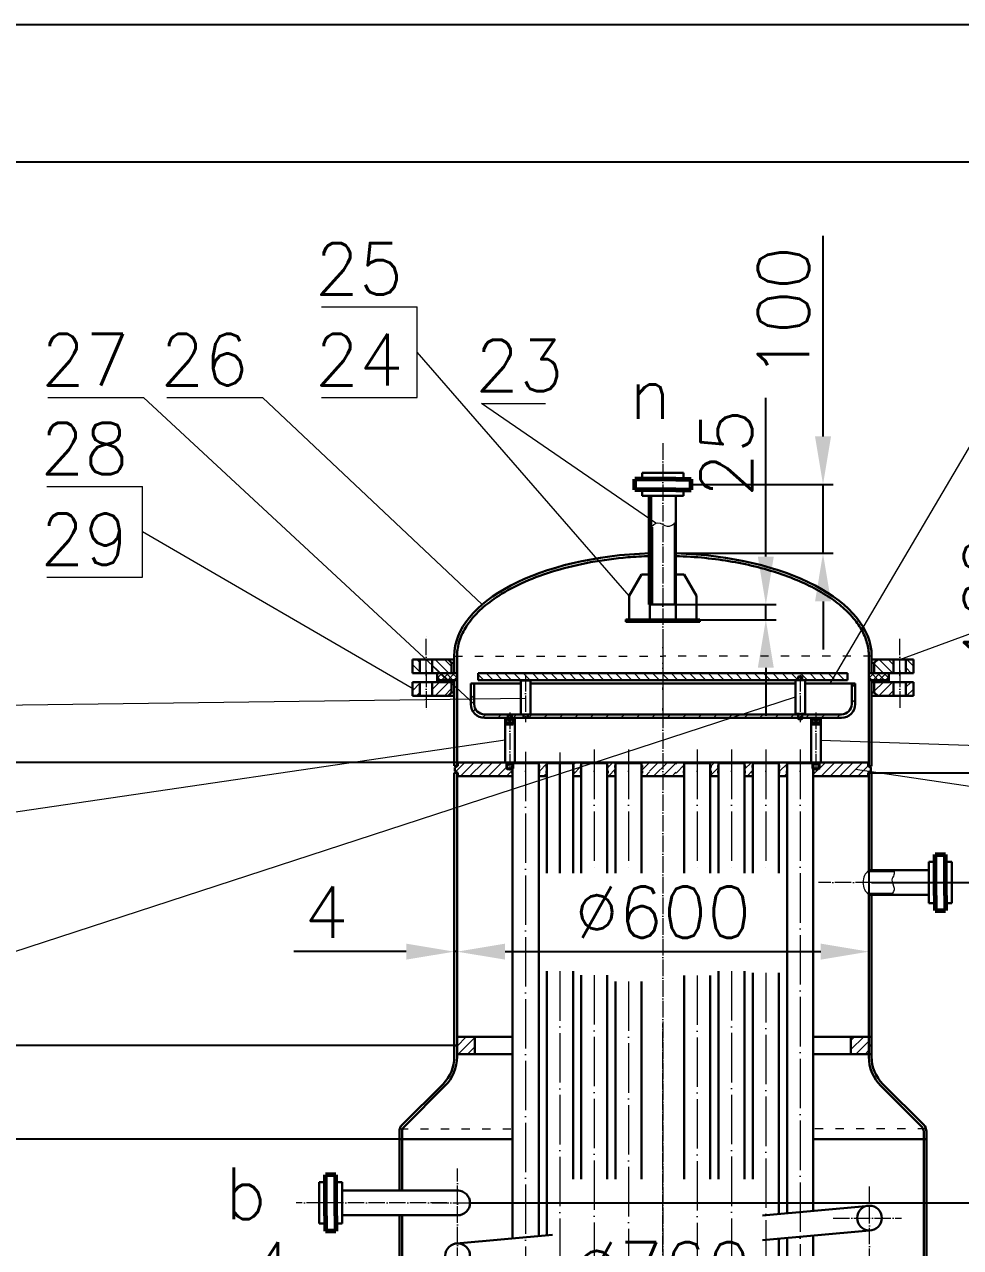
# Model space of a CAD drawing. Header units: millimetres. Extents: x 27957 to 34297, y -4647 to 4153.
# Drawn here: x 29109 to 30472, y 2371 to 4153 of the extents above; entities that cross this region are included whole.
import ezdxf

# ---------------------------------------------------------------- set-up
doc = ezdxf.new("R2010")
doc.units = ezdxf.units.MM
doc.linetypes.add('ACAD_ISO03W100', pattern=[30, 12, -18])
doc.linetypes.add('ACAD_ISO04W100', pattern=[30, 24, -3, 0, -3])
doc.layers.get('0').update_dxf_attribs({"lineweight": 20})
for name, color, linetype, lineweight in [('1.2', 3, 'Continuous', 30), ('co', 7, 'Continuous', 25), ('glq1.2', 1, 'ACAD_ISO04W100', 13), ('glq1.5', 3, 'Continuous', 60), ('中心线', 1, 'ACAD_ISO04W100', 18), ('粗实线', 3, 'Continuous', 30), ('虚线', 6, 'ACAD_ISO03W100', 20)]:
    doc.layers.add(name, color=color, linetype=linetype, lineweight=lineweight)
doc.styles.add('样式 2', font='romans.shx', dxfattribs={"height": 75})
doc.styles.add('样式 5', font='romans.shx', dxfattribs={"height": 5})
doc.dimstyles.new('副本ISO-25', dxfattribs={"dimtxt": 75, "dimasz": 70, "dimexe": 15, "dimexo": 0, "dimgap": 20, "dimtad": 1, "dimdsep": 46, "dimtxsty": '样式 2', "dimcen": 2.5, "dimadec": 0, "dimazin": 0, "dimtfac": 1, "dimtmove": 0, "dimatfit": 3, "dimldrblk": 'NONE', "dimfxl": 0, "dimarcsym": 0})

# ---------------------------------------------------------------- blocks, each defined once
blk = doc.blocks.new('*D13')
at = {"color": 0, "lineweight": -2}
for p, q in [((28886.7, 2735.1), (28886.7, 3134.4)), ((29734.9, 2665.1), (28871.7, 2665.1)), ((28886.7, 2528.6), (28886.7, 2665.1)), ((29654.9, 2528.6), (28871.7, 2528.6)), ((28886.7, 2458.6), (28886.7, 2388.6))]:
    blk.add_line(p, q, dxfattribs=at)
at = {"color": 0}
for points in [[(28875.1, 2735.1), (28898.4, 2735.1), (28886.7, 2665.1)], [(28875.1, 2458.6), (28898.4, 2458.6), (28886.7, 2528.6)]]:
    blk.add_solid(points, dxfattribs=at)
at = {"layer": 'Defpoints', "color": 0}
for p in [(28886.7, 2665.1), (29734.9, 2665.1), (29654.9, 2528.6)]:
    blk.add_point(p, dxfattribs=at)
at = {"color": 0, "insert": (28829.2, 2969.8), "char_height": 75, "attachment_point": 5, "rotation": 90, "style": '样式 2'}
blk.add_mtext('136.5', dxfattribs=at)
blk = doc.blocks.new('_None')
blk = doc.blocks.new('*D12')
at = {"color": 0, "lineweight": -2}
for p, q in [((29654.9, 2528.6), (28871.7, 2528.6)), ((28886.7, -2817.4), (28886.7, 2458.6)), ((29738.9, -2887.4), (28871.7, -2887.4))]:
    blk.add_line(p, q, dxfattribs=at)
at = {"color": 0}
for points in [[(28875.1, 2458.6), (28898.4, 2458.6), (28886.7, 2528.6)], [(28875.1, -2817.4), (28898.4, -2817.4), (28886.7, -2887.4)]]:
    blk.add_solid(points, dxfattribs=at)
at = {"layer": 'Defpoints', "color": 0}
for p in [(28886.7, 2528.6), (29654.9, 2528.6), (29738.9, -2887.4)]:
    blk.add_point(p, dxfattribs=at)
at = {"color": 0, "insert": (28829.2, -179.4), "char_height": 75, "attachment_point": 5, "rotation": 90, "style": '样式 2'}
blk.add_mtext('5416', dxfattribs=at)
blk = doc.blocks.new('*D18')
at = {"color": 0, "lineweight": -2}
for p, q in [((29584.9, 2283.4), (29421.3, 2283.4)), ((29654.9, 2066), (29654.9, 2298.4)), ((29658.9, 2283.4), (29654.9, 2283.4)), ((29658.9, 2066), (29658.9, 2298.4)), ((29728.9, 2283.4), (29798.9, 2283.4))]:
    blk.add_line(p, q, dxfattribs=at)
at = {"color": 0}
for points in [[(29584.9, 2295.1), (29584.9, 2271.7), (29654.9, 2283.4)], [(29728.9, 2295.1), (29728.9, 2271.7), (29658.9, 2283.4)]]:
    blk.add_solid(points, dxfattribs=at)
at = {"layer": 'Defpoints', "color": 0}
for p in [(29654.9, 2283.4), (29654.9, 2066), (29658.9, 2066)]:
    blk.add_point(p, dxfattribs=at)
at = {"color": 0, "insert": (29468.1, 2340.9), "char_height": 75, "attachment_point": 5, "style": '样式 2'}
blk.add_mtext('4', dxfattribs=at)
blk = doc.blocks.new('*D16')
at = {"color": 0, "lineweight": -2}
for p, q in [((29734.9, 2917.8), (29734.9, 2786.8)), ((29738.9, 2917.8), (29738.9, 2786.8)), ((29664.9, 2801.8), (29501.3, 2801.8)), ((29738.9, 2801.8), (29734.9, 2801.8)), ((29808.9, 2801.8), (29878.9, 2801.8))]:
    blk.add_line(p, q, dxfattribs=at)
at = {"color": 0}
for points in [[(29664.9, 2813.5), (29664.9, 2790.2), (29734.9, 2801.8)], [(29808.9, 2813.5), (29808.9, 2790.2), (29738.9, 2801.8)]]:
    blk.add_solid(points, dxfattribs=at)
at = {"layer": 'Defpoints', "color": 0}
for p in [(29734.9, 2917.8), (29738.9, 2917.8), (29734.9, 2801.8)]:
    blk.add_point(p, dxfattribs=at)
at = {"color": 0, "insert": (29548.1, 2859.3), "char_height": 75, "attachment_point": 5, "style": '样式 2'}
blk.add_mtext('4', dxfattribs=at)
blk = doc.blocks.new('*D15')
at = {"color": 0, "lineweight": -2}
for p, q in [((29738.9, 2917.8), (29738.9, 2786.8)), ((30338.9, 2917.8), (30338.9, 2786.8)), ((29808.9, 2801.8), (30268.9, 2801.8))]:
    blk.add_line(p, q, dxfattribs=at)
at = {"color": 0}
for points in [[(29808.9, 2813.5), (29808.9, 2790.2), (29738.9, 2801.8)], [(30268.9, 2813.5), (30268.9, 2790.2), (30338.9, 2801.8)]]:
    blk.add_solid(points, dxfattribs=at)
at = {"layer": 'Defpoints', "color": 0}
for p in [(29738.9, 2917.8), (30338.9, 2917.8), (30338.9, 2801.8)]:
    blk.add_point(p, dxfattribs=at)
at = {"color": 0, "insert": (30038.9, 2859.3), "char_height": 75, "attachment_point": 5, "style": '样式 2'}
blk.add_mtext('%%c600', dxfattribs=at)
blk = doc.blocks.new('*D14')
at = {"color": 0, "lineweight": -2}
for p, q in [((30572.3, 3132.6), (30572.3, 3424.8)), ((30342.9, 3062.6), (30587.3, 3062.6)), ((30572.3, 2902.6), (30572.3, 3062.6)), ((30342.9, 2902.6), (30587.3, 2902.6)), ((30572.3, 2832.6), (30572.3, 2762.6))]:
    blk.add_line(p, q, dxfattribs=at)
at = {"color": 0}
for points in [[(30560.7, 3132.6), (30584, 3132.6), (30572.3, 3062.6)], [(30560.7, 2832.6), (30584, 2832.6), (30572.3, 2902.6)]]:
    blk.add_solid(points, dxfattribs=at)
at = {"layer": 'Defpoints', "color": 0}
for p in [(30342.9, 3062.6), (30572.3, 3062.6), (30342.9, 2902.6)]:
    blk.add_point(p, dxfattribs=at)
at = {"color": 0, "insert": (30514.8, 3313.7), "char_height": 75, "attachment_point": 5, "rotation": 90, "style": '样式 2'}
blk.add_mtext('160', dxfattribs=at)
blk = doc.blocks.new('*D22')
at = {"color": 0, "lineweight": -2}
for p, q in [((29739.9, 3077.6), (28580, 3077.6)), ((28595, -2831.4), (28595, 3007.6)), ((29673.9, -2901.4), (28580, -2901.4))]:
    blk.add_line(p, q, dxfattribs=at)
at = {"color": 0}
for points in [[(28583.4, 3007.6), (28606.7, 3007.6), (28595, 3077.6)], [(28583.4, -2831.4), (28606.7, -2831.4), (28595, -2901.4)]]:
    blk.add_solid(points, dxfattribs=at)
at = {"layer": 'Defpoints', "color": 0}
for p in [(28595, 3077.6), (29739.9, 3077.6), (29673.9, -2901.4)]:
    blk.add_point(p, dxfattribs=at)
at = {"color": 0, "insert": (28537.5, 88.1), "char_height": 75, "attachment_point": 5, "rotation": 90, "style": '样式 2'}
blk.add_mtext('5979', dxfattribs=at)
blk = doc.blocks.new('*D24')
at = {"color": 0, "lineweight": -2}
for p, q in [((29757.8, 2435.6), (30976.2, 2435.6)), ((30961.2, 2365.6), (30961.2, 1867.6)), ((30522.9, 1797.6), (30976.2, 1797.6))]:
    blk.add_line(p, q, dxfattribs=at)
at = {"color": 0}
for points in [[(30949.5, 2365.6), (30972.9, 2365.6), (30961.2, 2435.6)], [(30949.5, 1867.6), (30972.9, 1867.6), (30961.2, 1797.6)]]:
    blk.add_solid(points, dxfattribs=at)
at = {"layer": 'Defpoints', "color": 0}
for p in [(29757.8, 2435.6), (30522.9, 1797.6), (30961.2, 1797.6)]:
    blk.add_point(p, dxfattribs=at)
at = {"color": 0, "insert": (30903.7, 2116.6), "char_height": 75, "attachment_point": 5, "rotation": 90, "style": '样式 2'}
blk.add_mtext('638', dxfattribs=at)
blk = doc.blocks.new('*D28')
at = {"color": 0, "lineweight": -2}
for p, q in [((29658.9, 2283.4), (29658.9, 2298.4)), ((29728.9, 2283.4), (30348.9, 2283.4)), ((30418.9, 2283.4), (30418.9, 2268.4))]:
    blk.add_line(p, q, dxfattribs=at)
at = {"color": 0}
for points in [[(29728.9, 2295.1), (29728.9, 2271.7), (29658.9, 2283.4)], [(30348.9, 2295.1), (30348.9, 2271.7), (30418.9, 2283.4)]]:
    blk.add_solid(points, dxfattribs=at)
at = {"layer": 'Defpoints', "color": 0}
for p in [(29658.9, 2283.4), (30418.9, 2283.4), (30418.9, 2283.4)]:
    blk.add_point(p, dxfattribs=at)
at = {"color": 0, "insert": (30038.9, 2340.9), "char_height": 75, "attachment_point": 5, "style": '样式 2'}
blk.add_mtext('%%C760', dxfattribs=at)
blk = doc.blocks.new('*D29')
at = {"color": 0, "lineweight": -2}
for p, q in [((30272.1, 3552.6), (30272.1, 3844.8)), ((30079.8, 3482.6), (30287.1, 3482.6)), ((30272.1, 3382.3), (30272.1, 3482.6)), ((30057.9, 3382.3), (30287.1, 3382.3)), ((30272.1, 3312.3), (30272.1, 3242.3))]:
    blk.add_line(p, q, dxfattribs=at)
at = {"color": 0}
for points in [[(30260.5, 3552.6), (30283.8, 3552.6), (30272.1, 3482.6)], [(30260.5, 3312.3), (30283.8, 3312.3), (30272.1, 3382.3)]]:
    blk.add_solid(points, dxfattribs=at)
at = {"layer": 'Defpoints', "color": 0}
for p in [(30079.8, 3482.6), (30272.1, 3482.6), (30057.9, 3382.3)]:
    blk.add_point(p, dxfattribs=at)
at = {"color": 0, "insert": (30214.6, 3733.7), "char_height": 75, "attachment_point": 5, "rotation": 90, "style": '样式 2'}
blk.add_mtext('100', dxfattribs=at)
blk = doc.blocks.new('*D30')
at = {"color": 0, "lineweight": -2}
for p, q in [((30188.8, 3377.6), (30188.8, 3609.1)), ((30057.9, 3307.6), (30203.8, 3307.6)), ((30188.8, 3285.6), (30188.8, 3307.6)), ((30092.9, 3285.6), (30203.8, 3285.6)), ((30188.8, 3215.6), (30188.8, 3145.6))]:
    blk.add_line(p, q, dxfattribs=at)
at = {"color": 0}
for points in [[(30177.1, 3377.6), (30200.4, 3377.6), (30188.8, 3307.6)], [(30177.1, 3215.6), (30200.4, 3215.6), (30188.8, 3285.6)]]:
    blk.add_solid(points, dxfattribs=at)
at = {"layer": 'Defpoints', "color": 0}
for p in [(30057.9, 3307.6), (30188.8, 3307.6), (30092.9, 3285.6)]:
    blk.add_point(p, dxfattribs=at)
at = {"color": 0, "insert": (30131.3, 3528.4), "char_height": 75, "attachment_point": 5, "rotation": 90, "style": '样式 2'}
blk.add_mtext('25', dxfattribs=at)

msp = doc.modelspace()

# ---------------------------------------------------------------- hatches: boundary and pattern name
h = msp.add_hatch()
h.set_pattern_fill('ANSI31', color=256, scale=3, style=0)
h.set_pattern_definition([(315, (18854.045, 2280.648), (-6.735192, -6.735192), [])])
h.paths.add_polyline_path([(29685.034, 3207.636), (29674.034, 3207.636), (29674.034, 3227.636), (29685.034, 3227.636)])
h.paths.add_polyline_path([(29703.034, 3207.636), (29703.034, 3227.636), (29726.034, 3227.636), (29731.034, 3222.636), (29731.034, 3207.636)])
h.paths.add_polyline_path([(30375.034, 3227.636), (30375.034, 3207.636), (30347.034, 3207.636), (30347.034, 3222.636), (30352.034, 3227.636)])
h.paths.add_polyline_path([(30393.034, 3227.636), (30404.034, 3227.636), (30404.034, 3207.636), (30393.034, 3207.636)])
h = msp.add_hatch()
h.set_pattern_fill('ANSI31', color=256, scale=3, style=0)
h.set_pattern_definition([(45, (18853.883, 4121.624), (-6.735192, 6.735192), [])])
h.paths.add_polyline_path([(29684.872, 3194.636), (29673.872, 3194.636), (29673.872, 3174.636), (29684.872, 3174.636)])
h.paths.add_polyline_path([(29702.872, 3194.636), (29702.872, 3174.636), (29725.872, 3174.636), (29730.872, 3179.636), (29730.872, 3194.636)])
h.paths.add_polyline_path([(30374.872, 3174.636), (30374.872, 3194.636), (30346.872, 3194.636), (30346.872, 3179.636), (30351.872, 3174.636)])
h.paths.add_polyline_path([(30392.872, 3174.636), (30403.872, 3174.636), (30403.872, 3194.636), (30392.872, 3194.636)])
h = msp.add_hatch()
h.set_pattern_fill('ANSI37', color=256, scale=2, angle=90, style=0)
h.paths.add_polyline_path([(29738.872, 3207.636), (29715.306, 3207.636), (29726.098, 3197.636), (29734.872, 3197.636), (29738.872, 3197.636)])
h.paths.add_polyline_path([(29715.306, 3207.636), (29709.962, 3207.636), (29709.962, 3197.636), (29726.098, 3197.636)])
h.paths.add_polyline_path([(30367.782, 3207.636), (30342.872, 3207.636), (30338.872, 3207.636), (30338.872, 3197.636), (30367.782, 3197.636)])
h = msp.add_hatch()
h.set_pattern_fill('ANSI31', color=256, scale=5, style=0)
h.set_pattern_definition([(45, (26458.313, 4988.903), (-11.22532, 11.22532), [])])
h.paths.add_polyline_path([(29763.872, 3162.636), (29763.872, 3192.636), (29758.872, 3192.636), (29758.872, 3162.636, 0.41421356), (29778.872, 3142.636), (30038.872, 3142.636), (30038.872, 3147.636), (29778.872, 3147.636, -0.41421356)])
h.paths.add_polyline_path([(30318.872, 3162.636), (30318.872, 3192.636), (30313.872, 3192.636), (30313.872, 3162.636, -0.41421356), (30298.872, 3147.636), (30038.872, 3147.636), (30038.872, 3142.636), (30298.872, 3142.636, 0.41421356)])
h = msp.add_hatch()
h.set_pattern_fill('ANSI31', color=256, scale=3, angle=90, style=0)
h.paths.add_polyline_path([(30038.872, 3207.636), (29769.872, 3207.636), (29769.872, 3197.636), (30038.872, 3197.636)])
h.paths.add_polyline_path([(30235.872, 3202.636), (30241.872, 3202.636), (30241.872, 3197.636), (30285.319, 3197.636), (30291.214, 3207.636), (30038.872, 3207.636), (30038.872, 3197.636), (30235.872, 3197.636)])
h.paths.add_polyline_path([(30307.872, 3207.636), (30291.214, 3207.636), (30285.319, 3197.636), (30307.872, 3197.636)])
h = msp.add_hatch()
h.set_pattern_fill('ANSI31', color=256, scale=3, style=0)
h.set_pattern_definition([(45, (18529.637, 4088.017), (-6.735192, 6.735192), [])])
h.paths.add_polyline_path([(29819.294, 3065.136), (29819.872, 3065.136), (29819.872, 3070.136), (29819.294, 3070.136), (29819.294, 3073.136), (29819.872, 3073.136), (29819.872, 3076.636), (29819.294, 3077.636), (29739.872, 3077.636), (29739.872, 3072.636), (29735.872, 3070.327), (29735.872, 3064.946), (29739.872, 3062.636), (29739.872, 3057.636), (29819.872, 3057.636), (29819.872, 3062.136), (29819.294, 3062.136)])
h.paths.add_polyline_path([(29869.872, 3070.136), (29869.294, 3070.136), (29869.294, 3073.136), (29869.872, 3073.136), (29869.872, 3076.636), (29869.294, 3077.636), (29858.449, 3077.636), (29857.872, 3076.636), (29857.872, 3073.136), (29858.449, 3073.136), (29858.449, 3070.136), (29857.872, 3070.136), (29857.872, 3065.136), (29858.449, 3065.136), (29858.449, 3062.136), (29857.872, 3062.136), (29857.872, 3057.636), (29869.872, 3057.636), (29869.872, 3062.136), (29869.294, 3062.136), (29869.294, 3065.136), (29869.872, 3065.136)])
h.paths.add_polyline_path([(29919.872, 3070.136), (29919.294, 3070.136), (29919.294, 3073.136), (29919.872, 3073.136), (29919.872, 3076.636), (29919.294, 3077.636), (29908.449, 3077.636), (29907.872, 3076.636), (29907.872, 3073.136), (29908.449, 3073.136), (29908.449, 3070.136), (29907.872, 3070.136), (29907.872, 3065.136), (29908.449, 3065.136), (29908.449, 3062.136), (29907.872, 3062.136), (29907.872, 3057.636), (29919.872, 3057.636), (29919.872, 3062.136), (29919.294, 3062.136), (29919.294, 3065.136), (29919.872, 3065.136)])
h.paths.add_polyline_path([(29969.872, 3070.136), (29969.294, 3070.136), (29969.294, 3073.136), (29969.872, 3073.136), (29969.872, 3076.636), (29969.294, 3077.636), (29958.449, 3077.636), (29957.872, 3076.636), (29957.872, 3073.136), (29958.449, 3073.136), (29958.449, 3070.136), (29957.872, 3070.136), (29957.872, 3065.136), (29958.449, 3065.136), (29958.449, 3062.136), (29957.872, 3062.136), (29957.872, 3057.636), (29969.872, 3057.636), (29969.872, 3062.136), (29969.294, 3062.136), (29969.294, 3065.136), (29969.872, 3065.136)])
h.paths.add_polyline_path([(30019.872, 3070.136), (30019.294, 3070.136), (30019.294, 3073.136), (30019.872, 3073.136), (30019.872, 3076.636), (30019.294, 3077.636), (30008.449, 3077.636), (30007.872, 3076.636), (30007.872, 3073.136), (30008.449, 3073.136), (30008.449, 3070.136), (30007.872, 3070.136), (30007.872, 3065.136), (30008.449, 3065.136), (30008.449, 3062.136), (30007.872, 3062.136), (30007.872, 3057.636), (30019.872, 3057.636), (30019.872, 3062.136), (30019.294, 3062.136), (30019.294, 3065.136), (30019.872, 3065.136)])
h.paths.add_polyline_path([(30069.872, 3070.136), (30069.294, 3070.136), (30069.294, 3073.136), (30069.872, 3073.136), (30069.872, 3076.636), (30069.294, 3077.636), (30058.449, 3077.636), (30057.872, 3076.636), (30057.872, 3073.136), (30058.449, 3073.136), (30058.449, 3070.136), (30057.872, 3070.136), (30057.872, 3065.136), (30058.449, 3065.136), (30058.449, 3062.136), (30057.872, 3062.136), (30057.872, 3057.636), (30069.872, 3057.636), (30069.872, 3062.136), (30069.294, 3062.136), (30069.294, 3065.136), (30069.872, 3065.136)])
h.paths.add_polyline_path([(30119.872, 3070.136), (30119.294, 3070.136), (30119.294, 3073.136), (30119.872, 3073.136), (30119.872, 3076.636), (30119.294, 3077.636), (30108.449, 3077.636), (30107.872, 3076.636), (30107.872, 3073.136), (30108.449, 3073.136), (30108.449, 3070.136), (30107.872, 3070.136), (30107.872, 3065.136), (30108.449, 3065.136), (30108.449, 3062.136), (30107.872, 3062.136), (30107.872, 3057.636), (30119.872, 3057.636), (30119.872, 3062.136), (30119.294, 3062.136), (30119.294, 3065.136), (30119.872, 3065.136)])
h.paths.add_polyline_path([(30169.872, 3070.136), (30169.294, 3070.136), (30169.294, 3073.136), (30169.872, 3073.136), (30169.872, 3076.636), (30169.294, 3077.636), (30158.449, 3077.636), (30157.872, 3076.636), (30157.872, 3073.136), (30158.449, 3073.136), (30158.449, 3070.136), (30157.872, 3070.136), (30157.872, 3065.136), (30158.449, 3065.136), (30158.449, 3062.136), (30157.872, 3062.136), (30157.872, 3057.636), (30169.872, 3057.636), (30169.872, 3062.136), (30169.294, 3062.136), (30169.294, 3065.136), (30169.872, 3065.136)])
h.paths.add_polyline_path([(30219.872, 3070.136), (30219.295, 3070.136), (30219.295, 3073.136), (30219.872, 3073.136), (30219.872, 3076.636), (30219.295, 3077.636), (30208.449, 3077.636), (30207.872, 3076.636), (30207.872, 3073.136), (30208.449, 3073.136), (30208.449, 3070.136), (30207.872, 3070.136), (30207.872, 3065.136), (30208.449, 3065.136), (30208.449, 3062.136), (30207.872, 3062.136), (30207.872, 3057.636), (30219.872, 3057.636), (30219.872, 3062.136), (30219.295, 3062.136), (30219.295, 3065.136), (30219.872, 3065.136)])
h.paths.add_polyline_path([(30341.872, 3070.327), (30337.872, 3072.636), (30337.872, 3077.636), (30258.449, 3077.636), (30257.872, 3076.636), (30257.872, 3073.136), (30258.449, 3073.136), (30258.449, 3070.136), (30257.872, 3070.136), (30257.872, 3065.136), (30258.449, 3065.136), (30258.449, 3062.136), (30257.872, 3062.136), (30257.872, 3057.636), (30337.872, 3057.636), (30337.872, 3062.636), (30341.872, 3064.946)])
h = msp.add_hatch()
h.set_pattern_fill('ANSI31', color=256, scale=3, style=0)
h.paths.add_polyline_path([(30038.872, 3077.636), (30019.294, 3077.636), (30019.294, 3057.636), (30038.872, 3057.636)])
h.paths.add_polyline_path([(30057.872, 3077.636), (30038.872, 3077.636), (30038.872, 3057.636), (30057.872, 3057.636)])
h = msp.add_hatch()
h.set_pattern_fill('ANSI31', color=256, scale=3, style=0)
h.set_pattern_definition([(45, (29822.556, 0), (-6.735192, 6.735192), [])])
h.paths.add_polyline_path([(29764.872, 2677.636), (29738.872, 2677.636), (29738.872, 2665.136), (29738.872, 2652.636), (29764.872, 2652.636)])
h.paths.add_polyline_path([(30338.872, 2652.636), (30338.872, 2665.136), (30338.872, 2677.636), (30312.872, 2677.636), (30312.872, 2652.636)])

# ---------------------------------------------------------------- linework, layer by layer
for p, q in [((29541.331, 3741.464), (29680.687, 3741.464)), ((29680.687, 3609.196), (29680.687, 3741.464)), ((29989.872, 3320.46), (29680.687, 3675.33)), ((29142.568, 3609.196), (29281.924, 3609.196)), ((29763.872, 3162.636), (29281.924, 3609.196)), ((29316.088, 3609.196), (29455.444, 3609.196)), ((29775.594, 3307.631), (29455.444, 3609.196)), ((29541.331, 3609.196), (29680.687, 3609.196)), ((29774.745, 3600.757), (29867.985, 3600.757)), ((30028.591, 3426.181), (29774.745, 3600.757)), ((30282.372, 3192.636), (30495.13, 3553.564)), ((29141.215, 3479.716), (29280.571, 3479.716)), ((29280.571, 3347.448), (29280.571, 3479.716)), ((30383.872, 3227.636), (31071.401, 3480.901)), ((29675.319, 3184.348), (29280.571, 3413.582)), ((29141.215, 3347.448), (29280.571, 3347.448)), ((28523.463, 2615.815), (30231.872, 3172.97)), ((29838.872, 3170.732), (28527.268, 3153.025)), ((29808.872, 3110.136), (28527.268, 2921.041)), ((30268.872, 3110.136), (31071.401, 3082.578)), ((30319.592, 3067.636), (31071.401, 2956.126))]:
    msp.add_line(p, q)
msp.add_arc((30353.344, 2902.606), 23.063, 128.867744, 231.132256)
for points, knots in [([(30019.872, 3419.114), (30023.574, 3422.932), (30031.08, 3430.672), (30045.65, 3418.495), (30053.807, 3423.901), (30057.872, 3427.998)], [0, 0, 0, 0, 13.8771797, 28.12793358, 43.49182958, 43.49182958, 43.49182958, 43.49182958]), ([(30375.21, 2920.563), (30375.965, 2918.171), (30376.4, 2913.471), (30369.916, 2905.239), (30378.199, 2894.492), (30374.185, 2887.711), (30371.474, 2884.649)], [8.9164739, 8.9164739, 8.9164739, 8.9164739, 16.35918234, 23.76526038, 36.49000453, 47.70582117, 47.70582117, 47.70582117, 47.70582117])]:
    msp.add_open_spline(points, degree=3, knots=knots)
at = {"layer": '1.2'}
for p, q in [((30057.872, 3499.388), (30008.791, 3499.388)), ((30008.791, 3499.388), (30008.791, 3490.22)), ((30057.872, 3499.388), (30068.953, 3499.388)), ((30068.953, 3499.388), (30068.953, 3490.22)), ((30008.791, 3475.053), (30008.791, 3465.885)), ((30057.872, 3465.885), (30008.791, 3465.885)), ((30019.872, 3459.91), (30019.872, 3465.885)), ((30057.872, 3465.885), (30057.872, 3285.636)), ((30057.872, 3459.91), (30057.872, 3465.885)), ((30057.872, 3465.885), (30068.953, 3465.885)), ((30068.953, 3475.053), (30068.953, 3465.885)), ((30056.372, 3426.557), (30056.372, 3307.636)), ((29739.872, 3072.636), (29734.872, 3072.636)), ((30337.872, 3072.636), (30341.872, 3070.327)), ((30338.872, 3072.059), (30342.872, 3072.059)), ((30426.12, 2883.636), (30426.12, 2932.717)), ((30435.288, 2932.717), (30426.12, 2932.717)), ((30459.623, 2932.717), (30450.456, 2932.717)), ((30459.623, 2883.636), (30459.623, 2932.717)), ((30375.61, 2919.063), (30337.186, 2919.063)), ((30426.12, 2920.563), (30338.872, 2920.563)), ((30372.722, 2886.149), (30337.186, 2886.149)), ((30426.12, 2884.649), (30338.872, 2884.649)), ((30426.12, 2883.636), (30426.12, 2872.555)), ((30435.288, 2872.555), (30426.12, 2872.555)), ((30459.623, 2872.555), (30450.456, 2872.555)), ((30459.623, 2883.636), (30459.623, 2872.555)), ((29538.12, 2416.636), (29538.12, 2465.717)), ((29538.12, 2465.717), (29547.288, 2465.717)), ((29562.456, 2465.717), (29571.623, 2465.717)), ((29571.623, 2416.636), (29571.623, 2465.717)), ((29571.623, 2453.55), (29741.51, 2453.55)), ((30339.751, 2431.636), (30183.878, 2417.368)), ((29538.12, 2416.636), (29538.12, 2405.555)), ((29571.623, 2417.636), (29739.751, 2417.636)), ((29571.623, 2416.636), (29571.623, 2405.555)), ((29538.12, 2405.555), (29547.288, 2405.555)), ((29562.456, 2405.555), (29571.623, 2405.555)), ((29878.101, 2389.376), (29737.992, 2376.55)), ((30339.751, 2395.636), (30183.878, 2381.328))]:
    msp.add_line(p, q, dxfattribs=at)
for centre in [(30339.751, 2413.636), (29739.751, 2358.636)]:
    msp.add_circle(centre, 18, dxfattribs=at)
msp.add_arc((29739.751, 2435.636), 18, 270, 90, dxfattribs=at)
for start_param, end_param in [(4.77492974, 6.28318531), (3.14159265, 4.64984822)]:
    msp.add_ellipse((30038.872, 3232.636), major_axis=(-304, 0), ratio=0.49342105, start_param=start_param, end_param=end_param, dxfattribs=at)
for points, knots in [([(30019.872, 3378.341), (30009.149, 3378.007), (29998.462, 3377.392), (29969.319, 3374.928), (29951.066, 3372.501), (29915.813, 3366.019), (29898.813, 3361.964), (29866.669, 3352.375), (29851.526, 3346.842), (29823.639, 3334.509), (29810.895, 3327.708), (29790.386, 3314.478), (29782.135, 3308.22), (29767.702, 3295.216), (29761.52, 3288.471), (29751.345, 3274.681), (29747.352, 3267.637), (29741.594, 3253.421), (29739.827, 3246.248), (29738.97, 3236.924), (29738.872, 3234.78), (29738.872, 3232.636)], [4.77533981, 4.77533981, 4.77533981, 4.77533981, 4.88206533, 4.88206533, 5.06910253, 5.06910253, 5.25613974, 5.25613974, 5.44317694, 5.44317694, 5.63021414, 5.63021414, 5.78212544, 5.78212544, 5.93403674, 5.93403674, 6.08594803, 6.08594803, 6.23785933, 6.23785933, 6.28318531, 6.28318531, 6.28318531, 6.28318531]), ([(30338.872, 3232.636), (30338.872, 3239.099), (30337.977, 3245.563), (30334.393, 3258.427), (30331.701, 3264.828), (30324.524, 3277.461), (30320.039, 3283.693), (30309.33, 3295.854), (30303.105, 3301.782), (30289.024, 3313.203), (30281.167, 3318.694), (30263.968, 3329.121), (30254.625, 3334.055), (30234.633, 3343.262), (30223.984, 3347.535), (30201.582, 3355.332), (30189.829, 3358.856), (30165.443, 3365.085), (30152.811, 3367.789), (30126.907, 3372.326), (30113.636, 3374.157), (30086.231, 3376.96), (30072.083, 3377.899), (30057.872, 3378.341)], [3.14159265, 3.14159265, 3.14159265, 3.14159265, 3.27823248, 3.27823248, 3.41487231, 3.41487231, 3.55151213, 3.55151213, 3.68815196, 3.68815196, 3.82479179, 3.82479179, 3.96143162, 3.96143162, 4.09807144, 4.09807144, 4.23471127, 4.23471127, 4.3713511, 4.3713511, 4.50799092, 4.50799092, 4.6494382, 4.6494382, 4.6494382, 4.6494382])]:
    msp.add_open_spline(points, degree=3, knots=knots, dxfattribs=at)
at = {"layer": 'co', "lineweight": 25}
for p, q in [((27956.837, 4153.013), (34296.837, 4153.013)), ((28156.837, 3953.013), (34096.837, 3953.013))]:
    msp.add_line(p, q, dxfattribs=at)
at = {"layer": 'glq1.2', "ltscale": 3}
for p, q in [((29838.872, 3093.155), (29838.872, -2527.2)), ((29938.872, 3096.212), (29938.872, 2916.058)), ((29988.872, 3096.212), (29988.872, 2916.058)), ((30088.872, 3096.212), (30088.872, 2916.058)), ((30138.872, 3096.212), (30138.872, 2916.058)), ((30188.872, 3096.212), (30188.872, 2916.058)), ((30238.872, 3096.212), (30238.872, -2527.2))]:
    msp.add_line(p, q, dxfattribs=at)
at = {"layer": 'glq1.2'}
msp.add_line((29988.872, 3091.868), (29988.872, 3044.524), dxfattribs=at)
at = {"layer": 'glq1.5'}
for p, q in [((29997.945, 3475.053), (29997.945, 3490.22)), ((30057.872, 3490.22), (29997.945, 3490.22)), ((30057.872, 3490.22), (30079.798, 3490.22)), ((30079.798, 3475.053), (30079.798, 3490.22)), ((30057.872, 3475.053), (29997.945, 3475.053)), ((30019.872, 3465.885), (30019.872, 3307.636)), ((30057.872, 3475.053), (30079.798, 3475.053)), ((30021.372, 3420.65), (30021.372, 3307.636)), ((30435.288, 2883.636), (30435.288, 2943.563)), ((30435.288, 2943.563), (30450.456, 2943.563)), ((30450.456, 2883.636), (30450.456, 2943.563)), ((30435.288, 2883.636), (30435.288, 2861.71)), ((30450.456, 2883.636), (30450.456, 2861.71)), ((30435.288, 2861.71), (30450.456, 2861.71)), ((29547.288, 2416.636), (29547.288, 2476.563)), ((29562.456, 2476.563), (29547.288, 2476.563)), ((29562.456, 2416.636), (29562.456, 2476.563)), ((29547.288, 2416.636), (29547.288, 2394.71)), ((29562.456, 2416.636), (29562.456, 2394.71)), ((29562.456, 2394.71), (29547.288, 2394.71))]:
    msp.add_line(p, q, dxfattribs=at)
at = {"layer": '中心线'}
for p, q in [((30038.872, 3542.756), (30038.872, -162.455)), ((29693.872, 3203.824), (29693.872, 3261.768)), ((30038.872, 3249.294), (30038.872, 3163.534)), ((30383.872, 3203.824), (30383.872, 3260.563)), ((29693.872, 3211.449), (29693.872, 3153.505)), ((30038.872, 3213.18), (30038.872, 3124.996)), ((30038.872, 3211.449), (30038.872, 3149.952)), ((30383.872, 3211.449), (30383.872, 3154.71)), ((29838.872, 3205.174), (29838.872, 3136.29)), ((30238.872, 3205.174), (30238.872, 3136.29)), ((29815.872, 3150.174), (29815.872, 3064.493)), ((30261.872, 3150.174), (30261.872, 3064.493)), ((30261.872, 3150.174), (30261.872, 3064.493)), ((29838.872, 3091.868), (29838.872, 3044.524)), ((29888.872, 3091.868), (29888.872, 3044.524)), ((29938.872, 3091.868), (29938.872, 3044.524)), ((30088.872, 3091.868), (30088.872, 3044.524)), ((30138.872, 3091.868), (30138.872, 3044.524)), ((30188.872, 3091.868), (30188.872, 3044.524)), ((30238.872, 3091.868), (30238.872, 3044.524)), ((30433.77, 2902.636), (30265.694, 2902.636)), ((30038.872, 2510.8), (30038.872, 2697.043)), ((30038.872, 1701.751), (30038.872, 2514.927)), ((29739.751, 1774.736), (29739.751, 2485.687)), ((30339.751, 1743.292), (30339.751, 2459.727)), ((29724.137, 2435.636), (29504.662, 2435.636)), ((29702.843, 2435.636), (30038.872, 2435.636)), ((30286.897, 2413.636), (30386.524, 2413.636))]:
    msp.add_line(p, q, dxfattribs=at)
at = {"layer": '中心线', "ltscale": 3}
for p, q in [((29888.872, 2773.2), (29888.872, -162.455)), ((29938.872, 2767.666), (29938.872, -162.455)), ((30088.872, 2766.946), (30088.872, -162.455)), ((30138.872, 2773.406), (30138.872, -162.455)), ((30188.872, 2770.74), (30188.872, -162.455)), ((29988.872, 2758.34), (29988.872, -162.455))]:
    msp.add_line(p, q, dxfattribs=at)
at = {"layer": '粗实线'}
for p, q in [((30007.872, 3351.636), (29989.872, 3320.46)), ((30019.872, 3351.636), (30007.872, 3351.636)), ((30019.872, 3351.636), (30019.872, 3285.636)), ((30057.872, 3351.636), (30069.872, 3351.636)), ((30057.872, 3351.636), (30057.872, 3285.636)), ((30069.872, 3351.636), (30087.872, 3320.46)), ((29989.872, 3320.46), (29989.872, 3285.636)), ((30087.872, 3320.46), (30087.872, 3285.636)), ((30057.872, 3307.636), (30019.872, 3307.636)), ((30078.872, 3285.636), (29984.872, 3285.636)), ((29984.872, 3285.636), (29984.872, 3282.636)), ((30092.872, 3282.636), (29984.872, 3282.636)), ((30057.872, 3285.636), (30092.872, 3285.636)), ((30092.872, 3285.636), (30092.872, 3282.636)), ((29673.872, 3207.636), (29673.872, 3227.636)), ((29673.872, 3227.636), (29734.872, 3227.636)), ((29684.872, 3207.636), (29684.872, 3227.636)), ((29702.872, 3207.636), (29702.872, 3227.636)), ((29730.872, 3222.636), (29725.872, 3227.636)), ((29734.872, 3232.636), (29734.872, 3207.636)), ((29738.872, 3232.636), (29738.872, 3197.636)), ((30338.872, 3232.636), (30338.872, 3072.059)), ((30342.872, 3232.636), (30342.872, 3207.636)), ((30342.872, 3227.636), (30403.872, 3227.636)), ((30346.872, 3222.636), (30351.872, 3227.636)), ((30374.872, 3207.636), (30374.872, 3227.636)), ((30392.872, 3207.636), (30392.872, 3227.636)), ((30403.872, 3207.636), (30403.872, 3227.636)), ((29730.872, 3222.636), (29734.872, 3222.636)), ((29730.872, 3207.636), (29730.872, 3222.636)), ((30342.872, 3222.636), (30346.872, 3222.636)), ((30346.872, 3207.636), (30346.872, 3222.636)), ((29673.872, 3207.636), (29734.872, 3207.636)), ((29673.872, 3194.636), (29734.872, 3194.636)), ((29673.872, 3194.636), (29673.872, 3174.636)), ((29684.872, 3194.636), (29684.872, 3174.636)), ((29698.872, 3194.636), (29734.872, 3194.636)), ((29702.872, 3194.636), (29702.872, 3174.636)), ((29709.962, 3197.636), (29709.962, 3207.636)), ((29709.962, 3207.636), (29738.872, 3207.636)), ((29709.962, 3197.636), (29738.872, 3197.636)), ((29709.962, 3197.636), (29709.962, 3194.636)), ((29709.962, 3197.636), (29734.872, 3197.636)), ((29709.962, 3197.636), (29734.872, 3197.636)), ((29730.872, 3194.636), (29730.872, 3179.636)), ((29734.872, 3197.636), (29734.872, 3072.636)), ((29738.872, 3197.636), (29738.872, 3072.636)), ((29758.872, 3192.636), (29831.872, 3192.636)), ((29758.872, 3192.636), (29758.872, 3162.636)), ((29763.872, 3192.636), (29763.872, 3162.636)), ((29769.872, 3207.636), (29769.872, 3197.636)), ((29769.872, 3207.636), (30038.872, 3207.636)), ((29769.872, 3197.636), (30307.872, 3197.636)), ((29769.872, 3197.636), (30038.872, 3197.636)), ((29769.872, 3197.636), (30038.872, 3197.636)), ((29769.872, 3197.636), (30038.872, 3197.636)), ((29831.872, 3197.636), (29845.872, 3197.636)), ((29831.872, 3196.97), (29832.538, 3197.636)), ((29831.872, 3196.97), (29845.872, 3196.97)), ((29831.872, 3147.636), (29831.872, 3196.97)), ((29832.538, 3197.636), (29845.205, 3197.636)), ((29845.205, 3197.636), (29845.872, 3196.97)), ((29845.872, 3147.636), (29845.872, 3196.97)), ((29845.872, 3192.636), (30231.872, 3192.636)), ((30307.872, 3207.636), (30038.872, 3207.636)), ((30307.872, 3197.636), (30038.872, 3197.636)), ((30307.872, 3197.636), (30038.872, 3197.636)), ((30231.872, 3197.636), (30231.872, 3148.303)), ((30245.872, 3197.636), (30231.872, 3197.636)), ((30236.372, 3202.636), (30235.872, 3202.136)), ((30235.872, 3202.136), (30235.872, 3197.636)), ((30241.872, 3202.136), (30235.872, 3202.136)), ((30241.372, 3202.636), (30236.372, 3202.636)), ((30241.372, 3202.636), (30241.872, 3202.136)), ((30241.872, 3202.136), (30241.872, 3197.636)), ((30245.872, 3197.636), (30245.872, 3148.303)), ((30245.872, 3192.636), (30318.872, 3192.636)), ((30307.872, 3207.636), (30307.872, 3197.636)), ((30313.872, 3192.636), (30313.872, 3162.636)), ((30318.872, 3192.636), (30318.872, 3162.636)), ((30367.782, 3207.636), (30338.872, 3207.636)), ((30367.782, 3197.636), (30338.872, 3197.636)), ((30342.872, 3207.636), (30403.872, 3207.636)), ((30367.782, 3197.636), (30342.872, 3197.636)), ((30342.872, 3197.636), (30342.872, 3072.059)), ((30378.872, 3194.636), (30342.872, 3194.636)), ((30342.872, 3194.636), (30403.872, 3194.636)), ((30346.872, 3194.636), (30346.872, 3179.636)), ((30367.782, 3207.636), (30367.782, 3194.636)), ((30374.872, 3194.636), (30374.872, 3174.636)), ((30392.872, 3194.636), (30392.872, 3174.636)), ((30403.872, 3194.636), (30403.872, 3174.636)), ((29673.872, 3174.636), (29734.872, 3174.636)), ((29730.872, 3179.636), (29725.872, 3174.636)), ((29730.872, 3179.636), (29734.872, 3179.636)), ((30342.872, 3179.636), (30346.872, 3179.636)), ((30342.872, 3174.636), (30403.872, 3174.636)), ((30346.872, 3179.636), (30351.872, 3174.636)), ((29778.872, 3147.636), (30298.872, 3147.636)), ((29778.872, 3142.636), (30298.872, 3142.636)), ((29808.872, 3142.636), (29808.872, 3077.636)), ((29822.872, 3142.636), (29808.872, 3142.636)), ((29810.872, 3142.636), (29820.872, 3132.636)), ((29820.872, 3142.636), (29810.872, 3132.636)), ((29810.872, 3142.636), (29810.872, 3132.636)), ((29813.372, 3147.636), (29812.872, 3147.136)), ((29818.872, 3147.136), (29812.872, 3147.136)), ((29812.872, 3147.136), (29812.872, 3142.636)), ((29818.372, 3147.636), (29813.372, 3147.636)), ((29818.372, 3147.636), (29818.872, 3147.136)), ((29818.872, 3147.136), (29818.872, 3142.636)), ((29820.872, 3142.636), (29820.872, 3132.636)), ((29822.872, 3142.636), (29822.872, 3077.636)), ((29831.872, 3147.636), (29845.872, 3147.636)), ((29835.872, 3143.136), (29835.872, 3147.636)), ((29835.872, 3143.136), (29841.872, 3143.136)), ((29836.372, 3142.636), (29835.872, 3143.136)), ((29836.372, 3142.636), (29841.372, 3142.636)), ((29841.372, 3142.636), (29841.872, 3143.136)), ((29841.872, 3143.136), (29841.872, 3147.636)), ((30268.872, 3142.636), (30038.872, 3142.636)), ((30232.538, 3147.636), (30231.872, 3148.303)), ((30245.872, 3148.303), (30231.872, 3148.303)), ((30245.205, 3147.636), (30232.538, 3147.636)), ((30245.872, 3147.636), (30232.538, 3147.636)), ((30235.872, 3141.136), (30235.872, 3147.636)), ((30236.372, 3140.636), (30235.872, 3141.136)), ((30241.872, 3141.136), (30235.872, 3141.136)), ((30241.372, 3140.636), (30236.372, 3140.636)), ((30241.372, 3140.636), (30236.372, 3140.636)), ((30241.372, 3140.636), (30241.872, 3141.136)), ((30241.872, 3141.136), (30241.872, 3147.636)), ((30245.872, 3148.303), (30245.205, 3147.636)), ((30254.872, 3142.636), (30254.872, 3077.636)), ((30256.872, 3142.636), (30256.872, 3132.636)), ((30266.872, 3142.636), (30256.872, 3132.636)), ((30256.872, 3142.636), (30266.872, 3132.636)), ((30266.872, 3142.636), (30266.872, 3132.636)), ((30268.872, 3142.636), (30268.872, 3077.636)), ((29820.872, 3132.636), (29810.872, 3132.636)), ((30266.872, 3132.636), (30256.872, 3132.636)), ((29739.872, 3072.636), (29735.872, 3070.327)), ((29735.872, 3070.327), (29735.872, 3064.946)), ((29739.872, 3077.636), (30038.872, 3077.636)), ((29739.872, 3077.636), (29739.872, 3072.636)), ((29820.872, 3075.636), (29810.872, 3075.636)), ((29810.872, 3075.636), (29810.872, 3068.836)), ((29820.872, 3068.836), (29810.872, 3068.836)), ((29810.872, 3068.836), (29812.072, 3067.636)), ((29812.072, 3077.636), (29812.072, 3067.636)), ((29819.672, 3067.636), (29812.072, 3067.636)), ((29819.872, 3076.636), (29819.294, 3077.636)), ((29819.294, 3073.136), (29819.872, 3073.136)), ((29819.294, 3073.136), (29819.294, 3070.136)), ((29819.294, 3070.136), (29819.872, 3070.136)), ((29819.672, 3077.636), (29819.672, 3067.636)), ((29819.872, 3076.636), (29819.872, 3073.136)), ((29819.872, 3076.636), (29857.872, 3076.636)), ((29819.872, 3070.136), (29819.872, 3065.136)), ((29820.872, 3075.636), (29820.872, 3068.836)), ((29857.872, 3076.636), (29858.449, 3077.636)), ((29857.872, 3076.636), (29857.872, 3073.136)), ((29857.872, 3073.136), (29858.449, 3073.136)), ((29857.872, 3070.136), (29857.872, 3065.136)), ((29857.872, 3070.136), (29858.449, 3070.136)), ((29858.449, 3073.136), (29858.449, 3070.136)), ((29869.872, 3076.636), (29869.294, 3077.636)), ((29869.294, 3073.136), (29869.872, 3073.136)), ((29869.294, 3073.136), (29869.294, 3070.136)), ((29869.294, 3070.136), (29869.872, 3070.136)), ((29869.872, 3076.636), (29869.872, 3073.136)), ((29869.872, 3076.636), (29907.872, 3076.636)), ((29869.872, 3070.136), (29869.872, 3065.136)), ((29907.872, 3076.636), (29908.449, 3077.636)), ((29907.872, 3076.636), (29907.872, 3073.136)), ((29907.872, 3073.136), (29908.449, 3073.136)), ((29907.872, 3070.136), (29907.872, 3065.136)), ((29907.872, 3070.136), (29908.449, 3070.136)), ((29908.449, 3073.136), (29908.449, 3070.136)), ((29919.872, 3076.636), (29919.294, 3077.636)), ((29919.294, 3073.136), (29919.872, 3073.136)), ((29919.294, 3073.136), (29919.294, 3070.136)), ((29919.294, 3070.136), (29919.872, 3070.136)), ((29919.872, 3076.636), (29957.872, 3076.636)), ((29919.872, 3076.636), (29919.872, 3073.136)), ((29919.872, 3070.136), (29919.872, 3065.136)), ((29957.872, 3076.636), (29958.449, 3077.636)), ((29957.872, 3076.636), (29957.872, 3073.136)), ((29957.872, 3073.136), (29958.449, 3073.136)), ((29957.872, 3070.136), (29957.872, 3065.136)), ((29957.872, 3070.136), (29958.449, 3070.136)), ((29958.449, 3073.136), (29958.449, 3070.136)), ((29969.872, 3076.636), (29969.294, 3077.636)), ((29969.294, 3073.136), (29969.872, 3073.136)), ((29969.294, 3073.136), (29969.294, 3070.136)), ((29969.294, 3070.136), (29969.872, 3070.136)), ((29969.872, 3076.636), (29969.872, 3073.136)), ((29969.872, 3076.636), (30007.872, 3076.636)), ((29969.872, 3070.136), (29969.872, 3065.136)), ((30007.872, 3076.636), (30008.449, 3077.636)), ((30007.872, 3076.636), (30007.872, 3073.136)), ((30007.872, 3073.136), (30008.449, 3073.136)), ((30007.872, 3070.136), (30007.872, 3065.136)), ((30007.872, 3070.136), (30008.449, 3070.136)), ((30008.449, 3073.136), (30008.449, 3070.136)), ((30337.872, 3077.636), (30038.872, 3077.636)), ((30069.872, 3076.636), (30069.294, 3077.636)), ((30069.294, 3073.136), (30069.872, 3073.136)), ((30069.294, 3073.136), (30069.294, 3070.136)), ((30069.294, 3070.136), (30069.872, 3070.136)), ((30069.872, 3076.636), (30069.872, 3073.136)), ((30069.872, 3076.636), (30107.872, 3076.636)), ((30069.872, 3070.136), (30069.872, 3065.136)), ((30107.872, 3076.636), (30108.449, 3077.636)), ((30107.872, 3076.636), (30107.872, 3073.136)), ((30107.872, 3073.136), (30108.449, 3073.136)), ((30107.872, 3070.136), (30107.872, 3065.136)), ((30107.872, 3070.136), (30108.449, 3070.136)), ((30108.449, 3073.136), (30108.449, 3070.136)), ((30119.872, 3076.636), (30119.294, 3077.636)), ((30119.294, 3073.136), (30119.872, 3073.136)), ((30119.294, 3073.136), (30119.294, 3070.136)), ((30119.294, 3070.136), (30119.872, 3070.136)), ((30119.872, 3076.636), (30119.872, 3073.136)), ((30119.872, 3076.636), (30157.872, 3076.636)), ((30119.872, 3070.136), (30119.872, 3065.136)), ((30157.872, 3076.636), (30158.449, 3077.636)), ((30157.872, 3076.636), (30157.872, 3073.136)), ((30157.872, 3073.136), (30158.449, 3073.136)), ((30157.872, 3070.136), (30157.872, 3065.136)), ((30157.872, 3070.136), (30158.449, 3070.136)), ((30158.449, 3073.136), (30158.449, 3070.136)), ((30169.872, 3076.636), (30169.294, 3077.636)), ((30169.294, 3073.136), (30169.872, 3073.136)), ((30169.294, 3073.136), (30169.294, 3070.136)), ((30169.294, 3070.136), (30169.872, 3070.136)), ((30169.872, 3076.636), (30169.872, 3073.136)), ((30169.872, 3076.636), (30207.872, 3076.636)), ((30169.872, 3070.136), (30169.872, 3065.136)), ((30207.872, 3076.636), (30208.449, 3077.636)), ((30207.872, 3076.636), (30207.872, 3073.136)), ((30207.872, 3073.136), (30208.449, 3073.136)), ((30207.872, 3070.136), (30207.872, 3065.136)), ((30207.872, 3070.136), (30208.449, 3070.136)), ((30208.449, 3073.136), (30208.449, 3070.136)), ((30219.872, 3076.636), (30219.295, 3077.636)), ((30219.295, 3073.136), (30219.872, 3073.136)), ((30219.295, 3073.136), (30219.295, 3070.136)), ((30219.295, 3070.136), (30219.872, 3070.136)), ((30219.872, 3076.636), (30219.872, 3073.136)), ((30219.872, 3076.636), (30257.872, 3076.636)), ((30219.872, 3070.136), (30219.872, 3065.136)), ((30268.872, 3077.636), (30254.872, 3077.636)), ((30268.872, 3077.636), (30254.872, 3077.636)), ((30256.872, 3075.636), (30256.872, 3068.836)), ((30266.872, 3075.636), (30256.872, 3075.636)), ((30256.872, 3068.836), (30258.072, 3067.636)), ((30266.872, 3068.836), (30256.872, 3068.836)), ((30257.872, 3076.636), (30258.449, 3077.636)), ((30257.872, 3076.636), (30257.872, 3073.136)), ((30257.872, 3073.136), (30258.449, 3073.136)), ((30257.872, 3070.136), (30257.872, 3065.136)), ((30257.872, 3070.136), (30258.449, 3070.136)), ((30258.072, 3077.636), (30258.072, 3067.636)), ((30265.672, 3067.636), (30258.072, 3067.636)), ((30258.449, 3073.136), (30258.449, 3070.136)), ((30265.672, 3077.636), (30265.672, 3067.636)), ((30266.872, 3068.836), (30265.672, 3067.636)), ((30266.872, 3068.836), (30265.672, 3067.636)), ((30266.872, 3075.636), (30266.872, 3068.836)), ((30337.872, 3077.636), (30337.872, 3072.636)), ((30337.872, 3077.636), (30337.872, 3072.636)), ((30341.872, 3070.327), (30341.872, 3064.946)), ((29734.872, 3062.636), (29734.872, 2665.136)), ((29739.872, 3062.636), (29734.872, 3062.636)), ((29739.872, 3062.636), (29735.872, 3064.946)), ((29738.872, 3062.636), (29738.872, 2665.136)), ((29739.872, 3062.636), (29739.872, 3057.636)), ((29739.872, 3057.636), (29819.872, 3057.636)), ((29819.294, 3065.136), (29819.872, 3065.136)), ((29819.294, 3065.136), (29819.294, 3062.136)), ((29819.294, 3062.136), (29819.872, 3062.136)), ((29819.872, 3062.136), (29819.872, 3057.636)), ((29857.872, 3065.136), (29858.449, 3065.136)), ((29857.872, 3062.136), (29857.872, 3057.636)), ((29857.872, 3062.136), (29858.449, 3062.136)), ((29857.872, 3057.636), (29869.872, 3057.636)), ((29858.449, 3065.136), (29858.449, 3062.136)), ((29869.294, 3065.136), (29869.872, 3065.136)), ((29869.294, 3065.136), (29869.294, 3062.136)), ((29869.294, 3062.136), (29869.872, 3062.136)), ((29869.872, 3062.136), (29869.872, 3057.636)), ((29907.872, 3065.136), (29908.449, 3065.136)), ((29907.872, 3062.136), (29907.872, 3057.636)), ((29907.872, 3062.136), (29908.449, 3062.136)), ((29907.872, 3057.636), (29919.872, 3057.636)), ((29908.449, 3065.136), (29908.449, 3062.136)), ((29919.294, 3065.136), (29919.872, 3065.136)), ((29919.294, 3065.136), (29919.294, 3062.136)), ((29919.294, 3062.136), (29919.872, 3062.136)), ((29919.872, 3062.136), (29919.872, 3057.636)), ((29957.872, 3065.136), (29958.449, 3065.136)), ((29957.872, 3062.136), (29957.872, 3057.636)), ((29957.872, 3062.136), (29958.449, 3062.136)), ((29957.872, 3057.636), (29969.872, 3057.636)), ((29958.449, 3065.136), (29958.449, 3062.136)), ((29969.294, 3065.136), (29969.872, 3065.136)), ((29969.294, 3065.136), (29969.294, 3062.136)), ((29969.294, 3062.136), (29969.872, 3062.136)), ((29969.872, 3062.136), (29969.872, 3057.636)), ((30007.872, 3065.136), (30008.449, 3065.136)), ((30007.872, 3062.136), (30007.872, 3057.636)), ((30007.872, 3062.136), (30008.449, 3062.136)), ((30007.872, 3057.636), (30038.872, 3057.636)), ((30008.449, 3065.136), (30008.449, 3062.136)), ((30069.872, 3057.636), (30038.872, 3057.636)), ((30069.294, 3065.136), (30069.872, 3065.136)), ((30069.294, 3065.136), (30069.294, 3062.136)), ((30069.294, 3062.136), (30069.872, 3062.136)), ((30069.872, 3062.136), (30069.872, 3057.636)), ((30107.872, 3065.136), (30108.449, 3065.136)), ((30107.872, 3062.136), (30107.872, 3057.636)), ((30107.872, 3062.136), (30108.449, 3062.136)), ((30119.872, 3057.636), (30107.872, 3057.636)), ((30108.449, 3065.136), (30108.449, 3062.136)), ((30119.294, 3065.136), (30119.872, 3065.136)), ((30119.294, 3065.136), (30119.294, 3062.136)), ((30119.294, 3062.136), (30119.872, 3062.136)), ((30119.872, 3062.136), (30119.872, 3057.636)), ((30157.872, 3065.136), (30158.449, 3065.136)), ((30157.872, 3062.136), (30157.872, 3057.636)), ((30157.872, 3062.136), (30158.449, 3062.136)), ((30169.872, 3057.636), (30157.872, 3057.636)), ((30158.449, 3065.136), (30158.449, 3062.136)), ((30169.294, 3065.136), (30169.872, 3065.136)), ((30169.294, 3065.136), (30169.294, 3062.136)), ((30169.294, 3062.136), (30169.872, 3062.136)), ((30169.872, 3062.136), (30169.872, 3057.636)), ((30207.872, 3065.136), (30208.449, 3065.136)), ((30207.872, 3062.136), (30207.872, 3057.636)), ((30207.872, 3062.136), (30208.449, 3062.136)), ((30219.872, 3057.636), (30207.872, 3057.636)), ((30208.449, 3065.136), (30208.449, 3062.136)), ((30219.295, 3065.136), (30219.872, 3065.136)), ((30219.295, 3065.136), (30219.295, 3062.136)), ((30219.295, 3062.136), (30219.872, 3062.136)), ((30219.872, 3062.136), (30219.872, 3057.636)), ((30257.872, 3065.136), (30258.449, 3065.136)), ((30257.872, 3062.136), (30257.872, 3057.636)), ((30257.872, 3062.136), (30258.449, 3062.136)), ((30337.872, 3057.636), (30257.872, 3057.636)), ((30258.449, 3065.136), (30258.449, 3062.136)), ((30337.872, 3062.636), (30341.872, 3064.946)), ((30342.872, 3062.636), (30337.872, 3062.636)), ((30337.872, 3062.636), (30337.872, 3057.636)), ((30337.872, 3062.636), (30337.872, 3057.636)), ((30338.872, 3062.636), (30338.872, 2920.563)), ((30342.872, 3062.636), (30342.872, 2920.563)), ((30338.872, 2884.649), (30338.872, 2665.136)), ((30342.872, 2884.649), (30342.872, 2665.136)), ((29738.872, 2677.636), (29819.872, 2677.636)), ((29764.872, 2677.636), (29764.872, 2652.636)), ((30342.872, 2677.636), (30257.872, 2677.636)), ((30312.872, 2677.636), (30312.872, 2652.636)), ((29734.872, 2665.136), (29738.872, 2665.136)), ((29734.872, 2648.489), (29734.872, 2665.136)), ((29738.872, 2648.489), (29738.872, 2665.136)), ((30338.872, 2665.136), (30342.872, 2665.136)), ((30338.872, 2648.489), (30338.872, 2665.136)), ((30342.872, 2648.489), (30342.872, 2665.136)), ((29738.872, 2652.636), (29819.872, 2652.636)), ((30342.872, 2652.636), (30257.872, 2652.636)), ((29658.972, 2549.394), (29718.47, 2608.891)), ((29661.801, 2546.565), (29721.298, 2606.063)), ((30415.943, 2546.565), (30356.445, 2606.063)), ((30418.771, 2549.394), (30359.274, 2608.891)), ((29654.872, 2528.636), (29654.872, 2539.494)), ((29658.872, 2528.636), (29658.872, 2539.494)), ((30418.872, 2528.636), (30418.872, 2539.494)), ((30422.872, 2528.636), (30422.872, 2539.494)), ((29654.872, 2528.636), (29819.872, 2528.636)), ((29654.872, 2528.636), (29654.872, 2453.55)), ((29658.872, 2528.636), (29658.872, 2453.55)), ((30422.872, 2528.636), (30257.872, 2528.636)), ((30418.872, 2528.636), (30418.872, 1815.563)), ((30422.872, 2528.636), (30422.872, 1815.563)), ((29654.872, 2417.636), (29654.872, 1763.601)), ((29658.872, 2417.636), (29658.872, 1760.601))]:
    msp.add_line(p, q, dxfattribs=at)
at = {"layer": '粗实线', "ltscale": 3}
for p, q in [((29819.872, 3077.636), (29819.872, 2384.046)), ((29857.872, 3077.636), (29857.872, 2387.524)), ((29869.872, 3077.636), (29869.872, 2916.058)), ((29888.872, 3077.636), (29888.872, 2916.058)), ((29907.872, 3077.636), (29907.872, 2916.058)), ((29919.872, 3077.636), (29919.872, 2916.058)), ((29957.872, 3077.636), (29957.872, 2916.058)), ((29969.872, 3077.636), (29969.872, 2916.058)), ((30007.872, 3077.636), (30007.872, 2916.058)), ((30069.872, 3077.636), (30069.872, 2916.058)), ((30107.872, 3077.636), (30107.872, 2916.058)), ((30119.872, 3077.636), (30119.872, 2916.058)), ((30157.872, 3077.636), (30157.872, 2916.058)), ((30169.872, 3077.636), (30169.872, 2916.058)), ((30207.872, 3077.636), (30207.872, 2916.058)), ((30219.872, 3077.636), (30219.872, 2420.662)), ((30257.872, 3077.636), (30257.872, 2424.141)), ((29869.872, 2773.2), (29869.872, 2388.623)), ((29907.872, 2773.2), (29907.872, 2470.041)), ((29919.872, 2767.666), (29919.872, 2470.041)), ((29957.872, 2767.666), (29957.872, 2470.041)), ((30069.872, 2766.946), (30069.872, 2470.041)), ((30107.872, 2766.946), (30107.872, 2470.041)), ((30119.872, 2773.406), (30119.872, 2470.041)), ((30157.872, 2773.406), (30157.872, 2470.041)), ((30169.872, 2770.74), (30169.872, 2470.041)), ((30207.872, 2770.74), (30207.872, 2419.564)), ((29969.872, 2758.34), (29969.872, 2470.041)), ((30007.872, 2758.34), (30007.872, 2470.041)), ((30207.872, 2383.531), (30207.872, 2342.564)), ((30219.872, 2384.632), (30219.872, 2343.662)), ((30257.872, 2388.121), (30257.872, 2347.141))]:
    msp.add_line(p, q, dxfattribs=at)
at = {"layer": '粗实线'}
for centre, radius, start, end in [((29778.872, 3162.636), 20, 180, 270), ((29778.872, 3162.636), 15, 180, 270), ((30298.872, 3162.636), 20, 270, 0), ((30298.872, 3162.636), 15, 270, 0), ((29678.872, 2648.489), 56, 315, 0), ((29678.872, 2648.489), 60, 315, 0), ((30398.872, 2648.489), 60, 180, 225), ((30398.872, 2648.489), 56, 180, 225), ((29668.872, 2539.494), 14, 135, 180), ((30408.872, 2539.494), 14, 0, 45), ((29668.872, 2539.494), 10, 135, 180), ((30408.872, 2539.494), 10, 0, 45)]:
    msp.add_arc(centre, radius, start, end, dxfattribs=at)
at = {"layer": '虚线'}
for p, q in [((29734.872, 3232.636), (30038.872, 3232.636)), ((30342.872, 3232.636), (30038.872, 3232.636)), ((29655.499, 2543.636), (29819.872, 2543.636)), ((30422.245, 2543.636), (30257.872, 2543.636))]:
    msp.add_line(p, q, dxfattribs=at)

# ---------------------------------------------------------------- texts
at = {"style": '样式 5'}
for s, p in [('25', (29531.756, 3759.307)), ('27', (29132.993, 3627.039)), ('26', (29306.514, 3627.039)), ('24', (29531.756, 3627.039)), ('23', (29765.17, 3618.601)), ('n', (29989.854, 3578.212)), ('28', (29131.641, 3497.56)), ('29', (29131.641, 3365.292)), ('b', (29400.634, 2412.107))]:
    msp.add_text(s, height=75, dxfattribs=at).set_placement(p)

# ---------------------------------------------------------------- dimensions: what is measured, and where the dimension line sits
for base, p1, p2, text, picture, middle in [((30272.126, 3482.636), (30057.872, 3382.343), (30079.798, 3482.636), '100', '*D29', (30214.626, 3733.708)), ((28595.035, 3077.636), (29673.872, -2901.364), (29739.872, 3077.636), '5979', '*D22', (28537.535, 88.136))]:
    dim = msp.add_linear_dim(base=base, p1=p1, p2=p2, angle=90, text=text, dimstyle='副本ISO-25')
    dim.commit()
    dim.dimension.update_dxf_attribs({"geometry": picture, "text_midpoint": middle})
dim = msp.add_linear_dim(base=(30188.771, 3307.636), p1=(30092.872, 3285.636), p2=(30057.872, 3307.636), angle=90, text='25', dimstyle='副本ISO-25')
dim.commit()
dim.dimension.update_dxf_attribs({"geometry": '*D30', "text_midpoint": (30188.771, 3528.351), "dimtype": 160})
for base, p1, p2, picture, middle in [((30572.325, 3062.636), (30342.872, 2902.636), (30342.872, 3062.636), '*D14', (30514.825, 3313.708)), ((28886.745, 2665.136), (29654.872, 2528.636), (29734.872, 2665.136), '*D13', (28829.245, 2969.779)), ((28886.745, 2528.636), (29738.872, -2887.364), (29654.872, 2528.636), '*D12', (28829.245, -179.364)), ((30961.202, 1797.636), (29757.751, 2435.636), (30522.872, 1797.636), '*D24', (30903.702, 2116.636))]:
    dim = msp.add_linear_dim(base=base, p1=p1, p2=p2, angle=90, dimstyle='副本ISO-25')
    dim.commit()
    dim.dimension.update_dxf_attribs({"geometry": picture, "text_midpoint": middle})
dim = msp.add_linear_dim(base=(29734.872, 2801.835), p1=(29738.872, 2917.823), p2=(29734.872, 2917.823), dimstyle='副本ISO-25')
dim.commit()
dim.dimension.update_dxf_attribs({"geometry": '*D16', "text_midpoint": (29548.086, 2859.335)})
for base, p1, p2, text, picture, middle in [((30338.872, 2801.835), (29738.872, 2917.823), (30338.872, 2917.823), '%%c600', '*D15', (30038.872, 2859.335)), ((30418.872, 2283.39), (29658.872, 2283.39), (30418.872, 2283.39), '%%C760', '*D28', (30038.872, 2340.89))]:
    dim = msp.add_linear_dim(base=base, p1=p1, p2=p2, text=text, dimstyle='副本ISO-25')
    dim.commit()
    dim.dimension.update_dxf_attribs({"geometry": picture, "text_midpoint": middle})
dim = msp.add_linear_dim(base=(29654.872, 2283.39), p1=(29658.872, 2065.987), p2=(29654.872, 2065.987), dimstyle='副本ISO-25')
dim.commit()
dim.dimension.update_dxf_attribs({"geometry": '*D18', "text_midpoint": (29468.086, 2283.39), "dimtype": 160})

doc.saveas('drawing.dxf')
